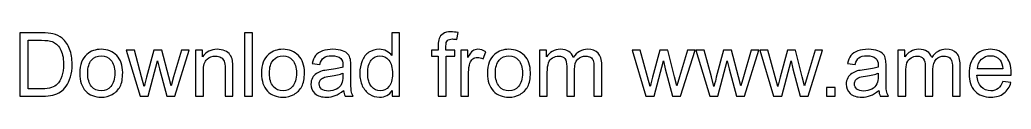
# Model space of a CAD drawing. Header units: millimetres. Extents: x -632 to 502, y -268 to 447.
# Drawn here: x 112.3 to 207.3, y -268.3 to -262 of the extents above; entities that cross this region are included whole.
import ezdxf

# ---------------------------------------------------------------- set-up
doc = ezdxf.new("R2010")
doc.units = ezdxf.units.MM
doc.header["$MEASUREMENT"] = 0
doc.layers.add('layer 1', color=7, linetype='Continuous')

msp = doc.modelspace()

# ---------------------------------------------------------------- linework, layer by layer
at = {"layer": 'layer 1', "color": 250}
for points, knots in [([(112.3001, -268.1644), (112.3001, -268.1644), (112.3001, -262.1022), (112.3001, -262.1022), (112.3001, -262.1022), (112.3001, -262.1022), (114.3886, -262.1022), (114.3886, -262.1022), (114.3886, -262.1022), (114.8599, -262.1022), (115.2197, -262.1305), (115.4681, -262.1883), (115.4681, -262.1883), (115.8152, -262.2688), (116.1116, -262.4141), (116.3571, -262.6229), (116.3571, -262.6229), (116.6774, -262.8939), (116.9159, -263.2382), (117.0739, -263.6587), (117.0739, -263.6587), (117.2334, -264.0792), (117.3124, -264.5604), (117.3124, -265.1009), (117.3124, -265.1009), (117.3124, -265.5609), (117.2588, -265.9687), (117.1516, -266.3243), (117.1516, -266.3243), (117.0443, -266.6799), (116.906, -266.9748), (116.7381, -267.2077), (116.7381, -267.2077), (116.5688, -267.4405), (116.3853, -267.6239), (116.1849, -267.7566), (116.1849, -267.7566), (115.986, -267.8906), (115.7447, -267.9922), (115.4624, -268.0614), (115.4624, -268.0614), (115.1788, -268.1305), (114.8543, -268.1644), (114.4874, -268.1644), (114.4874, -268.1644), (114.4874, -268.1644), (112.3001, -268.1644), (112.3001, -268.1644)], [0, 0, 0, 0, 0.0769231, 0.0769231, 0.0769231, 0.0769231, 0.1538462, 0.1538462, 0.1538462, 0.1538462, 0.2307692, 0.2307692, 0.2307692, 0.2307692, 0.3076923, 0.3076923, 0.3076923, 0.3076923, 0.3846154, 0.3846154, 0.3846154, 0.3846154, 0.4615385, 0.4615385, 0.4615385, 0.4615385, 0.5384615, 0.5384615, 0.5384615, 0.5384615, 0.6153846, 0.6153846, 0.6153846, 0.6153846, 0.6923077, 0.6923077, 0.6923077, 0.6923077, 0.7692308, 0.7692308, 0.7692308, 0.7692308, 0.8461538, 0.8461538, 0.8461538, 0.8461538, 1, 1, 1, 1]), ([(133.8367, -268.1644), (133.8367, -268.1644), (133.8367, -262.1022), (133.8367, -262.1022), (133.8367, -262.1022), (133.8367, -262.1022), (134.5817, -262.1022), (134.5817, -262.1022), (134.5817, -262.1022), (134.5817, -262.1022), (134.5817, -268.1644), (134.5817, -268.1644), (134.5817, -268.1644), (134.5817, -268.1644), (133.8367, -268.1644), (133.8367, -268.1644)], [0, 0, 0, 0, 0.2, 0.2, 0.2, 0.2, 0.4, 0.4, 0.4, 0.4, 0.6, 0.6, 0.6, 0.6, 1, 1, 1, 1]), ([(147.9887, -268.1644), (147.9887, -268.1644), (147.9887, -267.607), (147.9887, -267.607), (147.9887, -267.607), (147.7108, -268.0402), (147.3015, -268.2575), (146.7611, -268.2575), (146.7611, -268.2575), (146.4111, -268.2575), (146.0894, -268.1616), (145.7973, -267.9683), (145.7973, -267.9683), (145.5038, -267.7763), (145.2766, -267.5068), (145.1143, -267.1625), (145.1143, -267.1625), (144.9534, -266.8168), (144.873, -266.4203), (144.873, -265.9715), (144.873, -265.9715), (144.873, -265.5341), (144.9464, -265.1376), (145.0917, -264.7805), (145.0917, -264.7805), (145.2385, -264.4249), (145.4572, -264.1512), (145.7493, -263.9621), (145.7493, -263.9621), (146.04, -263.7716), (146.3674, -263.677), (146.7272, -263.677), (146.7272, -263.677), (146.9925, -263.677), (147.2282, -263.7335), (147.4342, -263.845), (147.4342, -263.845), (147.6402, -263.9565), (147.8081, -264.1032), (147.9379, -264.2824), (147.9379, -264.2824), (147.9379, -264.2824), (147.9379, -262.1022), (147.9379, -262.1022), (147.9379, -262.1022), (147.9379, -262.1022), (148.683, -262.1022), (148.683, -262.1022), (148.683, -262.1022), (148.683, -262.1022), (148.683, -268.1644), (148.683, -268.1644), (148.683, -268.1644), (148.683, -268.1644), (147.9887, -268.1644), (147.9887, -268.1644)], [0, 0, 0, 0, 0.0666667, 0.0666667, 0.0666667, 0.0666667, 0.1333333, 0.1333333, 0.1333333, 0.1333333, 0.2, 0.2, 0.2, 0.2, 0.2666667, 0.2666667, 0.2666667, 0.2666667, 0.3333333, 0.3333333, 0.3333333, 0.3333333, 0.4, 0.4, 0.4, 0.4, 0.4666667, 0.4666667, 0.4666667, 0.4666667, 0.5333333, 0.5333333, 0.5333333, 0.5333333, 0.6, 0.6, 0.6, 0.6, 0.6666667, 0.6666667, 0.6666667, 0.6666667, 0.7333333, 0.7333333, 0.7333333, 0.7333333, 0.8, 0.8, 0.8, 0.8, 0.8666667, 0.8666667, 0.8666667, 0.8666667, 1, 1, 1, 1]), ([(152.3914, -268.1644), (152.3914, -268.1644), (152.3914, -264.3459), (152.3914, -264.3459), (152.3914, -264.3459), (152.3914, -264.3459), (151.731, -264.3459), (151.731, -264.3459), (151.731, -264.3459), (151.731, -264.3459), (151.731, -263.7702), (151.731, -263.7702), (151.731, -263.7702), (151.731, -263.7702), (152.3914, -263.7702), (152.3914, -263.7702), (152.3914, -263.7702), (152.3914, -263.7702), (152.3914, -263.3045), (152.3914, -263.3045), (152.3914, -263.3045), (152.3914, -263.0096), (152.4168, -262.7909), (152.469, -262.6483), (152.469, -262.6483), (152.541, -262.4564), (152.6652, -262.2998), (152.8458, -262.1799), (152.8458, -262.1799), (153.025, -262.0599), (153.2776, -262.0006), (153.6021, -262.0006), (153.6021, -262.0006), (153.8124, -262.0006), (154.0438, -262.026), (154.2978, -262.0754), (154.2978, -262.0754), (154.2978, -262.0754), (154.1863, -262.7274), (154.1863, -262.7274), (154.1863, -262.7274), (154.0311, -262.7006), (153.8858, -262.6864), (153.7475, -262.6864), (153.7475, -262.6864), (153.5217, -262.6864), (153.3623, -262.7344), (153.2677, -262.8304), (153.2677, -262.8304), (153.1746, -262.9263), (153.128, -263.1055), (153.128, -263.368), (153.128, -263.368), (153.128, -263.368), (153.128, -263.7702), (153.128, -263.7702), (153.128, -263.7702), (153.128, -263.7702), (153.9831, -263.7702), (153.9831, -263.7702), (153.9831, -263.7702), (153.9831, -263.7702), (153.9831, -264.3459), (153.9831, -264.3459), (153.9831, -264.3459), (153.9831, -264.3459), (153.1365, -264.3459), (153.1365, -264.3459), (153.1365, -264.3459), (153.1365, -264.3459), (153.1365, -268.1644), (153.1365, -268.1644), (153.1365, -268.1644), (153.1365, -268.1644), (152.3914, -268.1644), (152.3914, -268.1644)], [0, 0, 0, 0, 0.05, 0.05, 0.05, 0.05, 0.1, 0.1, 0.1, 0.1, 0.15, 0.15, 0.15, 0.15, 0.2, 0.2, 0.2, 0.2, 0.25, 0.25, 0.25, 0.25, 0.3, 0.3, 0.3, 0.3, 0.35, 0.35, 0.35, 0.35, 0.4, 0.4, 0.4, 0.4, 0.45, 0.45, 0.45, 0.45, 0.5, 0.5, 0.5, 0.5, 0.55, 0.55, 0.55, 0.55, 0.6, 0.6, 0.6, 0.6, 0.65, 0.65, 0.65, 0.65, 0.7, 0.7, 0.7, 0.7, 0.75, 0.75, 0.75, 0.75, 0.8, 0.8, 0.8, 0.8, 0.85, 0.85, 0.85, 0.85, 0.9, 0.9, 0.9, 0.9, 1, 1, 1, 1]), ([(113.1045, -267.4532), (113.1045, -267.4532), (114.3971, -267.4532), (114.3971, -267.4532), (114.3971, -267.4532), (114.7964, -267.4532), (115.1097, -267.4165), (115.3369, -267.3417), (115.3369, -267.3417), (115.564, -267.2669), (115.7447, -267.1625), (115.8801, -267.027), (115.8801, -267.027), (116.0692, -266.8365), (116.2174, -266.5797), (116.3232, -266.258), (116.3232, -266.258), (116.4291, -265.9362), (116.4827, -265.5468), (116.4827, -265.0882), (116.4827, -265.0882), (116.4827, -264.4532), (116.3783, -263.9649), (116.1708, -263.6234), (116.1708, -263.6234), (115.9634, -263.2819), (115.7108, -263.0533), (115.4131, -262.9376), (115.4131, -262.9376), (115.1986, -262.8544), (114.8528, -262.8134), (114.3759, -262.8134), (114.3759, -262.8134), (114.3759, -262.8134), (113.1045, -262.8134), (113.1045, -262.8134), (113.1045, -262.8134), (113.1045, -262.8134), (113.1045, -267.4532), (113.1045, -267.4532)], [0, 0, 0, 0, 0.0909091, 0.0909091, 0.0909091, 0.0909091, 0.1818182, 0.1818182, 0.1818182, 0.1818182, 0.2727273, 0.2727273, 0.2727273, 0.2727273, 0.3636364, 0.3636364, 0.3636364, 0.3636364, 0.4545455, 0.4545455, 0.4545455, 0.4545455, 0.5454545, 0.5454545, 0.5454545, 0.5454545, 0.6363636, 0.6363636, 0.6363636, 0.6363636, 0.7272727, 0.7272727, 0.7272727, 0.7272727, 0.8181818, 0.8181818, 0.8181818, 0.8181818, 1, 1, 1, 1]), ([(118.042, -265.9673), (118.042, -265.1559), (118.2678, -264.5548), (118.7207, -264.1639), (118.7207, -264.1639), (119.0975, -263.8393), (119.559, -263.677), (120.1022, -263.677), (120.1022, -263.677), (120.7048, -263.677), (121.1987, -263.8746), (121.5825, -264.2697), (121.5825, -264.2697), (121.9649, -264.6634), (122.1568, -265.2095), (122.1568, -265.9052), (122.1568, -265.9052), (122.1568, -266.4696), (122.0722, -266.9127), (121.9028, -267.2359), (121.9028, -267.2359), (121.7335, -267.559), (121.4865, -267.8102), (121.162, -267.9894), (121.162, -267.9894), (120.8388, -268.1686), (120.4846, -268.2575), (120.1022, -268.2575), (120.1022, -268.2575), (119.487, -268.2575), (118.9903, -268.0614), (118.6107, -267.6677), (118.6107, -267.6677), (118.2311, -267.274), (118.042, -266.7067), (118.042, -265.9673)], [0, 0, 0, 0, 0.1, 0.1, 0.1, 0.1, 0.2, 0.2, 0.2, 0.2, 0.3, 0.3, 0.3, 0.3, 0.4, 0.4, 0.4, 0.4, 0.5, 0.5, 0.5, 0.5, 0.6, 0.6, 0.6, 0.6, 0.7, 0.7, 0.7, 0.7, 0.8, 0.8, 0.8, 0.8, 1, 1, 1, 1]), ([(123.8205, -268.1644), (123.8205, -268.1644), (122.4927, -263.7702), (122.4927, -263.7702), (122.4927, -263.7702), (122.4927, -263.7702), (123.2716, -263.7702), (123.2716, -263.7702), (123.2716, -263.7702), (123.2716, -263.7702), (123.9729, -266.306), (123.9729, -266.306), (123.9729, -266.306), (123.9729, -266.306), (124.2213, -267.25), (124.2213, -267.25), (124.2213, -267.25), (124.2312, -267.2034), (124.3074, -266.9015), (124.4485, -266.3441), (124.4485, -266.3441), (124.4485, -266.3441), (125.1442, -263.7702), (125.1442, -263.7702), (125.1442, -263.7702), (125.1442, -263.7702), (125.9076, -263.7702), (125.9076, -263.7702), (125.9076, -263.7702), (125.9076, -263.7702), (126.5694, -266.3215), (126.5694, -266.3215), (126.5694, -266.3215), (126.5694, -266.3215), (126.7853, -267.1583), (126.7853, -267.1583), (126.7853, -267.1583), (126.7853, -267.1583), (127.0379, -266.3102), (127.0379, -266.3102), (127.0379, -266.3102), (127.0379, -266.3102), (127.7971, -263.7702), (127.7971, -263.7702), (127.7971, -263.7702), (127.7971, -263.7702), (128.521, -263.7702), (128.521, -263.7702), (128.521, -263.7702), (128.521, -263.7702), (127.1423, -268.1644), (127.1423, -268.1644), (127.1423, -268.1644), (127.1423, -268.1644), (126.3718, -268.1644), (126.3718, -268.1644), (126.3718, -268.1644), (126.3718, -268.1644), (125.6747, -265.5355), (125.6747, -265.5355), (125.6747, -265.5355), (125.6747, -265.5355), (125.4983, -264.7834), (125.4983, -264.7834), (125.4983, -264.7834), (125.4983, -264.7834), (124.6093, -268.1644), (124.6093, -268.1644), (124.6093, -268.1644), (124.6093, -268.1644), (123.8205, -268.1644), (123.8205, -268.1644)], [0, 0, 0, 0, 0.0526316, 0.0526316, 0.0526316, 0.0526316, 0.1052632, 0.1052632, 0.1052632, 0.1052632, 0.1578947, 0.1578947, 0.1578947, 0.1578947, 0.2105263, 0.2105263, 0.2105263, 0.2105263, 0.2631579, 0.2631579, 0.2631579, 0.2631579, 0.3157895, 0.3157895, 0.3157895, 0.3157895, 0.3684211, 0.3684211, 0.3684211, 0.3684211, 0.4210526, 0.4210526, 0.4210526, 0.4210526, 0.4736842, 0.4736842, 0.4736842, 0.4736842, 0.5263158, 0.5263158, 0.5263158, 0.5263158, 0.5789474, 0.5789474, 0.5789474, 0.5789474, 0.6315789, 0.6315789, 0.6315789, 0.6315789, 0.6842105, 0.6842105, 0.6842105, 0.6842105, 0.7368421, 0.7368421, 0.7368421, 0.7368421, 0.7894737, 0.7894737, 0.7894737, 0.7894737, 0.8421053, 0.8421053, 0.8421053, 0.8421053, 0.8947368, 0.8947368, 0.8947368, 0.8947368, 1, 1, 1, 1]), ([(129.1447, -268.1644), (129.1447, -268.1644), (129.1447, -263.7702), (129.1447, -263.7702), (129.1447, -263.7702), (129.1447, -263.7702), (129.8136, -263.7702), (129.8136, -263.7702), (129.8136, -263.7702), (129.8136, -263.7702), (129.8136, -264.3939), (129.8136, -264.3939), (129.8136, -264.3939), (130.1353, -263.9155), (130.601, -263.677), (131.2092, -263.677), (131.2092, -263.677), (131.4745, -263.677), (131.7172, -263.725), (131.9387, -263.8196), (131.9387, -263.8196), (132.1603, -263.9141), (132.3268, -264.0397), (132.4368, -264.1935), (132.4368, -264.1935), (132.5469, -264.3473), (132.6245, -264.5308), (132.6683, -264.7424), (132.6683, -264.7424), (132.6951, -264.8807), (132.7092, -265.122), (132.7092, -265.4663), (132.7092, -265.4663), (132.7092, -265.4663), (132.7092, -268.1644), (132.7092, -268.1644), (132.7092, -268.1644), (132.7092, -268.1644), (131.9641, -268.1644), (131.9641, -268.1644), (131.9641, -268.1644), (131.9641, -268.1644), (131.9641, -265.4946), (131.9641, -265.4946), (131.9641, -265.4946), (131.9641, -265.1912), (131.9359, -264.964), (131.878, -264.8144), (131.878, -264.8144), (131.8202, -264.6648), (131.7172, -264.5449), (131.5704, -264.4546), (131.5704, -264.4546), (131.4237, -264.3657), (131.2501, -264.3205), (131.0525, -264.3205), (131.0525, -264.3205), (130.7364, -264.3205), (130.4641, -264.4207), (130.2341, -264.6225), (130.2341, -264.6225), (130.0041, -264.8229), (129.8898, -265.2053), (129.8898, -265.7669), (129.8898, -265.7669), (129.8898, -265.7669), (129.8898, -268.1644), (129.8898, -268.1644), (129.8898, -268.1644), (129.8898, -268.1644), (129.1447, -268.1644), (129.1447, -268.1644)], [0, 0, 0, 0, 0.0526316, 0.0526316, 0.0526316, 0.0526316, 0.1052632, 0.1052632, 0.1052632, 0.1052632, 0.1578947, 0.1578947, 0.1578947, 0.1578947, 0.2105263, 0.2105263, 0.2105263, 0.2105263, 0.2631579, 0.2631579, 0.2631579, 0.2631579, 0.3157895, 0.3157895, 0.3157895, 0.3157895, 0.3684211, 0.3684211, 0.3684211, 0.3684211, 0.4210526, 0.4210526, 0.4210526, 0.4210526, 0.4736842, 0.4736842, 0.4736842, 0.4736842, 0.5263158, 0.5263158, 0.5263158, 0.5263158, 0.5789474, 0.5789474, 0.5789474, 0.5789474, 0.6315789, 0.6315789, 0.6315789, 0.6315789, 0.6842105, 0.6842105, 0.6842105, 0.6842105, 0.7368421, 0.7368421, 0.7368421, 0.7368421, 0.7894737, 0.7894737, 0.7894737, 0.7894737, 0.8421053, 0.8421053, 0.8421053, 0.8421053, 0.8947368, 0.8947368, 0.8947368, 0.8947368, 1, 1, 1, 1]), ([(135.4552, -265.9673), (135.4552, -265.1559), (135.681, -264.5548), (136.1339, -264.1639), (136.1339, -264.1639), (136.5107, -263.8393), (136.9722, -263.677), (137.5154, -263.677), (137.5154, -263.677), (138.118, -263.677), (138.6119, -263.8746), (138.9957, -264.2697), (138.9957, -264.2697), (139.3781, -264.6634), (139.57, -265.2095), (139.57, -265.9052), (139.57, -265.9052), (139.57, -266.4696), (139.4854, -266.9127), (139.316, -267.2359), (139.316, -267.2359), (139.1467, -267.559), (138.8997, -267.8102), (138.5752, -267.9894), (138.5752, -267.9894), (138.252, -268.1686), (137.8978, -268.2575), (137.5154, -268.2575), (137.5154, -268.2575), (136.9002, -268.2575), (136.4035, -268.0614), (136.0239, -267.6677), (136.0239, -267.6677), (135.6443, -267.274), (135.4552, -266.7067), (135.4552, -265.9673)], [0, 0, 0, 0, 0.1, 0.1, 0.1, 0.1, 0.2, 0.2, 0.2, 0.2, 0.3, 0.3, 0.3, 0.3, 0.4, 0.4, 0.4, 0.4, 0.5, 0.5, 0.5, 0.5, 0.6, 0.6, 0.6, 0.6, 0.7, 0.7, 0.7, 0.7, 0.8, 0.8, 0.8, 0.8, 1, 1, 1, 1]), ([(143.3137, -267.6141), (143.0371, -267.8497), (142.7704, -268.0148), (142.515, -268.1122), (142.515, -268.1122), (142.2596, -268.2096), (141.9859, -268.2575), (141.6923, -268.2575), (141.6923, -268.2575), (141.2097, -268.2575), (140.8386, -268.1404), (140.579, -267.9048), (140.579, -267.9048), (140.3193, -267.6705), (140.1895, -267.3699), (140.1895, -267.0045), (140.1895, -267.0045), (140.1895, -266.79), (140.2389, -266.5938), (140.3363, -266.416), (140.3363, -266.416), (140.435, -266.2382), (140.5634, -266.0971), (140.7215, -265.9899), (140.7215, -265.9899), (140.8809, -265.8826), (141.0587, -265.8008), (141.2577, -265.7457), (141.2577, -265.7457), (141.4045, -265.7076), (141.626, -265.671), (141.9209, -265.6343), (141.9209, -265.6343), (142.5221, -265.5637), (142.9666, -265.4776), (143.2502, -265.3789), (143.2502, -265.3789), (143.253, -265.2773), (143.2544, -265.2123), (143.2544, -265.1855), (143.2544, -265.1855), (143.2544, -264.8836), (143.1839, -264.6705), (143.0428, -264.5463), (143.0428, -264.5463), (142.8523, -264.3784), (142.5686, -264.2951), (142.1933, -264.2951), (142.1933, -264.2951), (141.8419, -264.2951), (141.5823, -264.3572), (141.4158, -264.48), (141.4158, -264.48), (141.2478, -264.6027), (141.1251, -264.8201), (141.0446, -265.1333), (141.0446, -265.1333), (141.0446, -265.1333), (140.3165, -265.0317), (140.3165, -265.0317), (140.3165, -265.0317), (140.3828, -264.7199), (140.4915, -264.4673), (140.6439, -264.2754), (140.6439, -264.2754), (140.7963, -264.0835), (141.0164, -263.9367), (141.3043, -263.8323), (141.3043, -263.8323), (141.5907, -263.7293), (141.9252, -263.677), (142.3034, -263.677), (142.3034, -263.677), (142.6787, -263.677), (142.9849, -263.7208), (143.2206, -263.8097), (143.2206, -263.8097), (143.4548, -263.8986), (143.6284, -264.0087), (143.7385, -264.1427), (143.7385, -264.1427), (143.8485, -264.2768), (143.9261, -264.4461), (143.9713, -264.6507), (143.9713, -264.6507), (143.9953, -264.7777), (144.008, -265.0063), (144.008, -265.3351), (144.008, -265.3351), (144.008, -265.3351), (144.008, -266.3229), (144.008, -266.3229), (144.008, -266.3229), (144.008, -267.0129), (144.0235, -267.449), (144.0545, -267.6338), (144.0545, -267.6338), (144.0842, -267.8187), (144.1463, -267.9951), (144.2366, -268.1644), (144.2366, -268.1644), (144.2366, -268.1644), (143.4576, -268.1644), (143.4576, -268.1644), (143.4576, -268.1644), (143.3829, -268.0078), (143.3349, -267.8243), (143.3137, -267.6141)], [0, 0, 0, 0, 0.0357143, 0.0357143, 0.0357143, 0.0357143, 0.0714286, 0.0714286, 0.0714286, 0.0714286, 0.1071429, 0.1071429, 0.1071429, 0.1071429, 0.1428571, 0.1428571, 0.1428571, 0.1428571, 0.1785714, 0.1785714, 0.1785714, 0.1785714, 0.2142857, 0.2142857, 0.2142857, 0.2142857, 0.25, 0.25, 0.25, 0.25, 0.2857143, 0.2857143, 0.2857143, 0.2857143, 0.3214286, 0.3214286, 0.3214286, 0.3214286, 0.3571429, 0.3571429, 0.3571429, 0.3571429, 0.3928571, 0.3928571, 0.3928571, 0.3928571, 0.4285714, 0.4285714, 0.4285714, 0.4285714, 0.4642857, 0.4642857, 0.4642857, 0.4642857, 0.5, 0.5, 0.5, 0.5, 0.5357143, 0.5357143, 0.5357143, 0.5357143, 0.5714286, 0.5714286, 0.5714286, 0.5714286, 0.6071429, 0.6071429, 0.6071429, 0.6071429, 0.6428571, 0.6428571, 0.6428571, 0.6428571, 0.6785714, 0.6785714, 0.6785714, 0.6785714, 0.7142857, 0.7142857, 0.7142857, 0.7142857, 0.75, 0.75, 0.75, 0.75, 0.7857143, 0.7857143, 0.7857143, 0.7857143, 0.8214286, 0.8214286, 0.8214286, 0.8214286, 0.8571429, 0.8571429, 0.8571429, 0.8571429, 0.8928571, 0.8928571, 0.8928571, 0.8928571, 0.9285714, 0.9285714, 0.9285714, 0.9285714, 1, 1, 1, 1]), ([(154.5574, -268.1644), (154.5574, -268.1644), (154.5574, -263.7702), (154.5574, -263.7702), (154.5574, -263.7702), (154.5574, -263.7702), (155.2263, -263.7702), (155.2263, -263.7702), (155.2263, -263.7702), (155.2263, -263.7702), (155.2263, -264.4433), (155.2263, -264.4433), (155.2263, -264.4433), (155.397, -264.1314), (155.5551, -263.9254), (155.7004, -263.8266), (155.7004, -263.8266), (155.8458, -263.7264), (156.0052, -263.677), (156.1788, -263.677), (156.1788, -263.677), (156.43, -263.677), (156.6854, -263.7561), (156.945, -263.9127), (156.945, -263.9127), (156.945, -263.9127), (156.6798, -264.5999), (156.6798, -264.5999), (156.6798, -264.5999), (156.4991, -264.4983), (156.3185, -264.4475), (156.1379, -264.4475), (156.1379, -264.4475), (155.9756, -264.4475), (155.8303, -264.4969), (155.7019, -264.5943), (155.7019, -264.5943), (155.5734, -264.6916), (155.4817, -264.8271), (155.4267, -265.0007), (155.4267, -265.0007), (155.3434, -265.2646), (155.3025, -265.5538), (155.3025, -265.8685), (155.3025, -265.8685), (155.3025, -265.8685), (155.3025, -268.1644), (155.3025, -268.1644), (155.3025, -268.1644), (155.3025, -268.1644), (154.5574, -268.1644), (154.5574, -268.1644)], [0, 0, 0, 0, 0.0714286, 0.0714286, 0.0714286, 0.0714286, 0.1428571, 0.1428571, 0.1428571, 0.1428571, 0.2142857, 0.2142857, 0.2142857, 0.2142857, 0.2857143, 0.2857143, 0.2857143, 0.2857143, 0.3571429, 0.3571429, 0.3571429, 0.3571429, 0.4285714, 0.4285714, 0.4285714, 0.4285714, 0.5, 0.5, 0.5, 0.5, 0.5714286, 0.5714286, 0.5714286, 0.5714286, 0.6428571, 0.6428571, 0.6428571, 0.6428571, 0.7142857, 0.7142857, 0.7142857, 0.7142857, 0.7857143, 0.7857143, 0.7857143, 0.7857143, 0.8571429, 0.8571429, 0.8571429, 0.8571429, 1, 1, 1, 1]), ([(157.1059, -265.9673), (157.1059, -265.1559), (157.3317, -264.5548), (157.7846, -264.1639), (157.7846, -264.1639), (158.1614, -263.8393), (158.6229, -263.677), (159.1661, -263.677), (159.1661, -263.677), (159.7687, -263.677), (160.2626, -263.8746), (160.6464, -264.2697), (160.6464, -264.2697), (161.0288, -264.6634), (161.2207, -265.2095), (161.2207, -265.9052), (161.2207, -265.9052), (161.2207, -266.4696), (161.1361, -266.9127), (160.9667, -267.2359), (160.9667, -267.2359), (160.7974, -267.559), (160.5504, -267.8102), (160.2259, -267.9894), (160.2259, -267.9894), (159.9027, -268.1686), (159.5485, -268.2575), (159.1661, -268.2575), (159.1661, -268.2575), (158.5509, -268.2575), (158.0542, -268.0614), (157.6746, -267.6677), (157.6746, -267.6677), (157.295, -267.274), (157.1059, -266.7067), (157.1059, -265.9673)], [0, 0, 0, 0, 0.1, 0.1, 0.1, 0.1, 0.2, 0.2, 0.2, 0.2, 0.3, 0.3, 0.3, 0.3, 0.4, 0.4, 0.4, 0.4, 0.5, 0.5, 0.5, 0.5, 0.6, 0.6, 0.6, 0.6, 0.7, 0.7, 0.7, 0.7, 0.8, 0.8, 0.8, 0.8, 1, 1, 1, 1]), ([(162.0942, -268.1644), (162.0942, -268.1644), (162.0942, -263.7702), (162.0942, -263.7702), (162.0942, -263.7702), (162.0942, -263.7702), (162.7631, -263.7702), (162.7631, -263.7702), (162.7631, -263.7702), (162.7631, -263.7702), (162.7631, -264.3911), (162.7631, -264.3911), (162.7631, -264.3911), (162.8999, -264.1766), (163.0834, -264.003), (163.312, -263.8732), (163.312, -263.8732), (163.5406, -263.742), (163.8002, -263.677), (164.0923, -263.677), (164.0923, -263.677), (164.4169, -263.677), (164.6836, -263.7448), (164.891, -263.8788), (164.891, -263.8788), (165.0985, -264.0143), (165.2452, -264.202), (165.3299, -264.4447), (165.3299, -264.4447), (165.6798, -263.9325), (166.1328, -263.677), (166.6916, -263.677), (166.6916, -263.677), (167.1291, -263.677), (167.4663, -263.797), (167.7006, -264.0383), (167.7006, -264.0383), (167.9362, -264.2796), (168.0548, -264.6507), (168.0548, -265.1517), (168.0548, -265.1517), (168.0548, -265.1517), (168.0548, -268.1644), (168.0548, -268.1644), (168.0548, -268.1644), (168.0548, -268.1644), (167.3097, -268.1644), (167.3097, -268.1644), (167.3097, -268.1644), (167.3097, -268.1644), (167.3097, -265.3986), (167.3097, -265.3986), (167.3097, -265.3986), (167.3097, -265.1023), (167.2843, -264.8878), (167.2363, -264.7566), (167.2363, -264.7566), (167.1883, -264.6253), (167.1008, -264.5209), (166.9724, -264.4405), (166.9724, -264.4405), (166.8454, -264.36), (166.6959, -264.3205), (166.5251, -264.3205), (166.5251, -264.3205), (166.2147, -264.3205), (165.9578, -264.4235), (165.7532, -264.6281), (165.7532, -264.6281), (165.5486, -264.8342), (165.447, -265.163), (165.447, -265.6145), (165.447, -265.6145), (165.447, -265.6145), (165.447, -268.1644), (165.447, -268.1644), (165.447, -268.1644), (165.447, -268.1644), (164.7019, -268.1644), (164.7019, -268.1644), (164.7019, -268.1644), (164.7019, -268.1644), (164.7019, -265.3125), (164.7019, -265.3125), (164.7019, -265.3125), (164.7019, -264.9823), (164.6413, -264.734), (164.5199, -264.5689), (164.5199, -264.5689), (164.3986, -264.4038), (164.1996, -264.3205), (163.9244, -264.3205), (163.9244, -264.3205), (163.7156, -264.3205), (163.5223, -264.3756), (163.3445, -264.4856), (163.3445, -264.4856), (163.1667, -264.5957), (163.0382, -264.7566), (162.9578, -264.9696), (162.9578, -264.9696), (162.8788, -265.1813), (162.8393, -265.4875), (162.8393, -265.8869), (162.8393, -265.8869), (162.8393, -265.8869), (162.8393, -268.1644), (162.8393, -268.1644), (162.8393, -268.1644), (162.8393, -268.1644), (162.0942, -268.1644), (162.0942, -268.1644)], [0, 0, 0, 0, 0.0344828, 0.0344828, 0.0344828, 0.0344828, 0.0689655, 0.0689655, 0.0689655, 0.0689655, 0.1034483, 0.1034483, 0.1034483, 0.1034483, 0.137931, 0.137931, 0.137931, 0.137931, 0.1724138, 0.1724138, 0.1724138, 0.1724138, 0.2068966, 0.2068966, 0.2068966, 0.2068966, 0.2413793, 0.2413793, 0.2413793, 0.2413793, 0.2758621, 0.2758621, 0.2758621, 0.2758621, 0.3103448, 0.3103448, 0.3103448, 0.3103448, 0.3448276, 0.3448276, 0.3448276, 0.3448276, 0.3793103, 0.3793103, 0.3793103, 0.3793103, 0.4137931, 0.4137931, 0.4137931, 0.4137931, 0.4482759, 0.4482759, 0.4482759, 0.4482759, 0.4827586, 0.4827586, 0.4827586, 0.4827586, 0.5172414, 0.5172414, 0.5172414, 0.5172414, 0.5517241, 0.5517241, 0.5517241, 0.5517241, 0.5862069, 0.5862069, 0.5862069, 0.5862069, 0.6206897, 0.6206897, 0.6206897, 0.6206897, 0.6551724, 0.6551724, 0.6551724, 0.6551724, 0.6896552, 0.6896552, 0.6896552, 0.6896552, 0.7241379, 0.7241379, 0.7241379, 0.7241379, 0.7586207, 0.7586207, 0.7586207, 0.7586207, 0.7931034, 0.7931034, 0.7931034, 0.7931034, 0.8275862, 0.8275862, 0.8275862, 0.8275862, 0.862069, 0.862069, 0.862069, 0.862069, 0.8965517, 0.8965517, 0.8965517, 0.8965517, 0.9310345, 0.9310345, 0.9310345, 0.9310345, 1, 1, 1, 1]), ([(172.2895, -268.1644), (172.2895, -268.1644), (170.9617, -263.7702), (170.9617, -263.7702), (170.9617, -263.7702), (170.9617, -263.7702), (171.7406, -263.7702), (171.7406, -263.7702), (171.7406, -263.7702), (171.7406, -263.7702), (172.4419, -266.306), (172.4419, -266.306), (172.4419, -266.306), (172.4419, -266.306), (172.6903, -267.25), (172.6903, -267.25), (172.6903, -267.25), (172.7002, -267.2034), (172.7764, -266.9015), (172.9175, -266.3441), (172.9175, -266.3441), (172.9175, -266.3441), (173.6132, -263.7702), (173.6132, -263.7702), (173.6132, -263.7702), (173.6132, -263.7702), (174.3766, -263.7702), (174.3766, -263.7702), (174.3766, -263.7702), (174.3766, -263.7702), (175.0384, -266.3215), (175.0384, -266.3215), (175.0384, -266.3215), (175.0384, -266.3215), (175.2543, -267.1583), (175.2543, -267.1583), (175.2543, -267.1583), (175.2543, -267.1583), (175.5069, -266.3102), (175.5069, -266.3102), (175.5069, -266.3102), (175.5069, -266.3102), (176.2661, -263.7702), (176.2661, -263.7702), (176.2661, -263.7702), (176.2661, -263.7702), (176.99, -263.7702), (176.99, -263.7702), (176.99, -263.7702), (176.99, -263.7702), (175.6113, -268.1644), (175.6113, -268.1644), (175.6113, -268.1644), (175.6113, -268.1644), (174.8408, -268.1644), (174.8408, -268.1644), (174.8408, -268.1644), (174.8408, -268.1644), (174.1437, -265.5355), (174.1437, -265.5355), (174.1437, -265.5355), (174.1437, -265.5355), (173.9673, -264.7834), (173.9673, -264.7834), (173.9673, -264.7834), (173.9673, -264.7834), (173.0783, -268.1644), (173.0783, -268.1644), (173.0783, -268.1644), (173.0783, -268.1644), (172.2895, -268.1644), (172.2895, -268.1644)], [0, 0, 0, 0, 0.0526316, 0.0526316, 0.0526316, 0.0526316, 0.1052632, 0.1052632, 0.1052632, 0.1052632, 0.1578947, 0.1578947, 0.1578947, 0.1578947, 0.2105263, 0.2105263, 0.2105263, 0.2105263, 0.2631579, 0.2631579, 0.2631579, 0.2631579, 0.3157895, 0.3157895, 0.3157895, 0.3157895, 0.3684211, 0.3684211, 0.3684211, 0.3684211, 0.4210526, 0.4210526, 0.4210526, 0.4210526, 0.4736842, 0.4736842, 0.4736842, 0.4736842, 0.5263158, 0.5263158, 0.5263158, 0.5263158, 0.5789474, 0.5789474, 0.5789474, 0.5789474, 0.6315789, 0.6315789, 0.6315789, 0.6315789, 0.6842105, 0.6842105, 0.6842105, 0.6842105, 0.7368421, 0.7368421, 0.7368421, 0.7368421, 0.7894737, 0.7894737, 0.7894737, 0.7894737, 0.8421053, 0.8421053, 0.8421053, 0.8421053, 0.8947368, 0.8947368, 0.8947368, 0.8947368, 1, 1, 1, 1]), ([(178.4039, -268.1644), (178.4039, -268.1644), (177.0761, -263.7702), (177.0761, -263.7702), (177.0761, -263.7702), (177.0761, -263.7702), (177.855, -263.7702), (177.855, -263.7702), (177.855, -263.7702), (177.855, -263.7702), (178.5563, -266.306), (178.5563, -266.306), (178.5563, -266.306), (178.5563, -266.306), (178.8047, -267.25), (178.8047, -267.25), (178.8047, -267.25), (178.8146, -267.2034), (178.8908, -266.9015), (179.0319, -266.3441), (179.0319, -266.3441), (179.0319, -266.3441), (179.7276, -263.7702), (179.7276, -263.7702), (179.7276, -263.7702), (179.7276, -263.7702), (180.491, -263.7702), (180.491, -263.7702), (180.491, -263.7702), (180.491, -263.7702), (181.1528, -266.3215), (181.1528, -266.3215), (181.1528, -266.3215), (181.1528, -266.3215), (181.3687, -267.1583), (181.3687, -267.1583), (181.3687, -267.1583), (181.3687, -267.1583), (181.6213, -266.3102), (181.6213, -266.3102), (181.6213, -266.3102), (181.6213, -266.3102), (182.3805, -263.7702), (182.3805, -263.7702), (182.3805, -263.7702), (182.3805, -263.7702), (183.1044, -263.7702), (183.1044, -263.7702), (183.1044, -263.7702), (183.1044, -263.7702), (181.7257, -268.1644), (181.7257, -268.1644), (181.7257, -268.1644), (181.7257, -268.1644), (180.9552, -268.1644), (180.9552, -268.1644), (180.9552, -268.1644), (180.9552, -268.1644), (180.2581, -265.5355), (180.2581, -265.5355), (180.2581, -265.5355), (180.2581, -265.5355), (180.0817, -264.7834), (180.0817, -264.7834), (180.0817, -264.7834), (180.0817, -264.7834), (179.1927, -268.1644), (179.1927, -268.1644), (179.1927, -268.1644), (179.1927, -268.1644), (178.4039, -268.1644), (178.4039, -268.1644)], [0, 0, 0, 0, 0.0526316, 0.0526316, 0.0526316, 0.0526316, 0.1052632, 0.1052632, 0.1052632, 0.1052632, 0.1578947, 0.1578947, 0.1578947, 0.1578947, 0.2105263, 0.2105263, 0.2105263, 0.2105263, 0.2631579, 0.2631579, 0.2631579, 0.2631579, 0.3157895, 0.3157895, 0.3157895, 0.3157895, 0.3684211, 0.3684211, 0.3684211, 0.3684211, 0.4210526, 0.4210526, 0.4210526, 0.4210526, 0.4736842, 0.4736842, 0.4736842, 0.4736842, 0.5263158, 0.5263158, 0.5263158, 0.5263158, 0.5789474, 0.5789474, 0.5789474, 0.5789474, 0.6315789, 0.6315789, 0.6315789, 0.6315789, 0.6842105, 0.6842105, 0.6842105, 0.6842105, 0.7368421, 0.7368421, 0.7368421, 0.7368421, 0.7894737, 0.7894737, 0.7894737, 0.7894737, 0.8421053, 0.8421053, 0.8421053, 0.8421053, 0.8947368, 0.8947368, 0.8947368, 0.8947368, 1, 1, 1, 1]), ([(184.5183, -268.1644), (184.5183, -268.1644), (183.1905, -263.7702), (183.1905, -263.7702), (183.1905, -263.7702), (183.1905, -263.7702), (183.9694, -263.7702), (183.9694, -263.7702), (183.9694, -263.7702), (183.9694, -263.7702), (184.6707, -266.306), (184.6707, -266.306), (184.6707, -266.306), (184.6707, -266.306), (184.9191, -267.25), (184.9191, -267.25), (184.9191, -267.25), (184.929, -267.2034), (185.0052, -266.9015), (185.1463, -266.3441), (185.1463, -266.3441), (185.1463, -266.3441), (185.842, -263.7702), (185.842, -263.7702), (185.842, -263.7702), (185.842, -263.7702), (186.6054, -263.7702), (186.6054, -263.7702), (186.6054, -263.7702), (186.6054, -263.7702), (187.2672, -266.3215), (187.2672, -266.3215), (187.2672, -266.3215), (187.2672, -266.3215), (187.4831, -267.1583), (187.4831, -267.1583), (187.4831, -267.1583), (187.4831, -267.1583), (187.7357, -266.3102), (187.7357, -266.3102), (187.7357, -266.3102), (187.7357, -266.3102), (188.4949, -263.7702), (188.4949, -263.7702), (188.4949, -263.7702), (188.4949, -263.7702), (189.2188, -263.7702), (189.2188, -263.7702), (189.2188, -263.7702), (189.2188, -263.7702), (187.8401, -268.1644), (187.8401, -268.1644), (187.8401, -268.1644), (187.8401, -268.1644), (187.0696, -268.1644), (187.0696, -268.1644), (187.0696, -268.1644), (187.0696, -268.1644), (186.3725, -265.5355), (186.3725, -265.5355), (186.3725, -265.5355), (186.3725, -265.5355), (186.1961, -264.7834), (186.1961, -264.7834), (186.1961, -264.7834), (186.1961, -264.7834), (185.3071, -268.1644), (185.3071, -268.1644), (185.3071, -268.1644), (185.3071, -268.1644), (184.5183, -268.1644), (184.5183, -268.1644)], [0, 0, 0, 0, 0.0526316, 0.0526316, 0.0526316, 0.0526316, 0.1052632, 0.1052632, 0.1052632, 0.1052632, 0.1578947, 0.1578947, 0.1578947, 0.1578947, 0.2105263, 0.2105263, 0.2105263, 0.2105263, 0.2631579, 0.2631579, 0.2631579, 0.2631579, 0.3157895, 0.3157895, 0.3157895, 0.3157895, 0.3684211, 0.3684211, 0.3684211, 0.3684211, 0.4210526, 0.4210526, 0.4210526, 0.4210526, 0.4736842, 0.4736842, 0.4736842, 0.4736842, 0.5263158, 0.5263158, 0.5263158, 0.5263158, 0.5789474, 0.5789474, 0.5789474, 0.5789474, 0.6315789, 0.6315789, 0.6315789, 0.6315789, 0.6842105, 0.6842105, 0.6842105, 0.6842105, 0.7368421, 0.7368421, 0.7368421, 0.7368421, 0.7894737, 0.7894737, 0.7894737, 0.7894737, 0.8421053, 0.8421053, 0.8421053, 0.8421053, 0.8947368, 0.8947368, 0.8947368, 0.8947368, 1, 1, 1, 1]), ([(194.5979, -267.6141), (194.3213, -267.8497), (194.0546, -268.0148), (193.7992, -268.1122), (193.7992, -268.1122), (193.5438, -268.2096), (193.2701, -268.2575), (192.9765, -268.2575), (192.9765, -268.2575), (192.4939, -268.2575), (192.1228, -268.1404), (191.8632, -267.9048), (191.8632, -267.9048), (191.6035, -267.6705), (191.4737, -267.3699), (191.4737, -267.0045), (191.4737, -267.0045), (191.4737, -266.79), (191.5231, -266.5938), (191.6205, -266.416), (191.6205, -266.416), (191.7192, -266.2382), (191.8476, -266.0971), (192.0057, -265.9899), (192.0057, -265.9899), (192.1651, -265.8826), (192.3429, -265.8008), (192.5419, -265.7457), (192.5419, -265.7457), (192.6887, -265.7076), (192.9102, -265.671), (193.2051, -265.6343), (193.2051, -265.6343), (193.8063, -265.5637), (194.2508, -265.4776), (194.5344, -265.3789), (194.5344, -265.3789), (194.5372, -265.2773), (194.5386, -265.2123), (194.5386, -265.1855), (194.5386, -265.1855), (194.5386, -264.8836), (194.4681, -264.6705), (194.327, -264.5463), (194.327, -264.5463), (194.1365, -264.3784), (193.8528, -264.2951), (193.4775, -264.2951), (193.4775, -264.2951), (193.1261, -264.2951), (192.8665, -264.3572), (192.7, -264.48), (192.7, -264.48), (192.532, -264.6027), (192.4093, -264.8201), (192.3288, -265.1333), (192.3288, -265.1333), (192.3288, -265.1333), (191.6007, -265.0317), (191.6007, -265.0317), (191.6007, -265.0317), (191.667, -264.7199), (191.7757, -264.4673), (191.9281, -264.2754), (191.9281, -264.2754), (192.0805, -264.0835), (192.3006, -263.9367), (192.5885, -263.8323), (192.5885, -263.8323), (192.8749, -263.7293), (193.2094, -263.677), (193.5876, -263.677), (193.5876, -263.677), (193.9629, -263.677), (194.2691, -263.7208), (194.5048, -263.8097), (194.5048, -263.8097), (194.739, -263.8986), (194.9126, -264.0087), (195.0227, -264.1427), (195.0227, -264.1427), (195.1327, -264.2768), (195.2103, -264.4461), (195.2555, -264.6507), (195.2555, -264.6507), (195.2795, -264.7777), (195.2922, -265.0063), (195.2922, -265.3351), (195.2922, -265.3351), (195.2922, -265.3351), (195.2922, -266.3229), (195.2922, -266.3229), (195.2922, -266.3229), (195.2922, -267.0129), (195.3077, -267.449), (195.3387, -267.6338), (195.3387, -267.6338), (195.3684, -267.8187), (195.4305, -267.9951), (195.5208, -268.1644), (195.5208, -268.1644), (195.5208, -268.1644), (194.7418, -268.1644), (194.7418, -268.1644), (194.7418, -268.1644), (194.6671, -268.0078), (194.6191, -267.8243), (194.5979, -267.6141)], [0, 0, 0, 0, 0.0357143, 0.0357143, 0.0357143, 0.0357143, 0.0714286, 0.0714286, 0.0714286, 0.0714286, 0.1071429, 0.1071429, 0.1071429, 0.1071429, 0.1428571, 0.1428571, 0.1428571, 0.1428571, 0.1785714, 0.1785714, 0.1785714, 0.1785714, 0.2142857, 0.2142857, 0.2142857, 0.2142857, 0.25, 0.25, 0.25, 0.25, 0.2857143, 0.2857143, 0.2857143, 0.2857143, 0.3214286, 0.3214286, 0.3214286, 0.3214286, 0.3571429, 0.3571429, 0.3571429, 0.3571429, 0.3928571, 0.3928571, 0.3928571, 0.3928571, 0.4285714, 0.4285714, 0.4285714, 0.4285714, 0.4642857, 0.4642857, 0.4642857, 0.4642857, 0.5, 0.5, 0.5, 0.5, 0.5357143, 0.5357143, 0.5357143, 0.5357143, 0.5714286, 0.5714286, 0.5714286, 0.5714286, 0.6071429, 0.6071429, 0.6071429, 0.6071429, 0.6428571, 0.6428571, 0.6428571, 0.6428571, 0.6785714, 0.6785714, 0.6785714, 0.6785714, 0.7142857, 0.7142857, 0.7142857, 0.7142857, 0.75, 0.75, 0.75, 0.75, 0.7857143, 0.7857143, 0.7857143, 0.7857143, 0.8214286, 0.8214286, 0.8214286, 0.8214286, 0.8571429, 0.8571429, 0.8571429, 0.8571429, 0.8928571, 0.8928571, 0.8928571, 0.8928571, 0.9285714, 0.9285714, 0.9285714, 0.9285714, 1, 1, 1, 1]), ([(196.4366, -268.1644), (196.4366, -268.1644), (196.4366, -263.7702), (196.4366, -263.7702), (196.4366, -263.7702), (196.4366, -263.7702), (197.1055, -263.7702), (197.1055, -263.7702), (197.1055, -263.7702), (197.1055, -263.7702), (197.1055, -264.3911), (197.1055, -264.3911), (197.1055, -264.3911), (197.2423, -264.1766), (197.4258, -264.003), (197.6544, -263.8732), (197.6544, -263.8732), (197.883, -263.742), (198.1426, -263.677), (198.4347, -263.677), (198.4347, -263.677), (198.7593, -263.677), (199.026, -263.7448), (199.2334, -263.8788), (199.2334, -263.8788), (199.4409, -264.0143), (199.5876, -264.202), (199.6723, -264.4447), (199.6723, -264.4447), (200.0222, -263.9325), (200.4752, -263.677), (201.034, -263.677), (201.034, -263.677), (201.4715, -263.677), (201.8087, -263.797), (202.043, -264.0383), (202.043, -264.0383), (202.2786, -264.2796), (202.3972, -264.6507), (202.3972, -265.1517), (202.3972, -265.1517), (202.3972, -265.1517), (202.3972, -268.1644), (202.3972, -268.1644), (202.3972, -268.1644), (202.3972, -268.1644), (201.6521, -268.1644), (201.6521, -268.1644), (201.6521, -268.1644), (201.6521, -268.1644), (201.6521, -265.3986), (201.6521, -265.3986), (201.6521, -265.3986), (201.6521, -265.1023), (201.6267, -264.8878), (201.5787, -264.7566), (201.5787, -264.7566), (201.5307, -264.6253), (201.4432, -264.5209), (201.3148, -264.4405), (201.3148, -264.4405), (201.1878, -264.36), (201.0383, -264.3205), (200.8675, -264.3205), (200.8675, -264.3205), (200.5571, -264.3205), (200.3002, -264.4235), (200.0956, -264.6281), (200.0956, -264.6281), (199.891, -264.8342), (199.7894, -265.163), (199.7894, -265.6145), (199.7894, -265.6145), (199.7894, -265.6145), (199.7894, -268.1644), (199.7894, -268.1644), (199.7894, -268.1644), (199.7894, -268.1644), (199.0443, -268.1644), (199.0443, -268.1644), (199.0443, -268.1644), (199.0443, -268.1644), (199.0443, -265.3125), (199.0443, -265.3125), (199.0443, -265.3125), (199.0443, -264.9823), (198.9837, -264.734), (198.8623, -264.5689), (198.8623, -264.5689), (198.741, -264.4038), (198.542, -264.3205), (198.2668, -264.3205), (198.2668, -264.3205), (198.058, -264.3205), (197.8647, -264.3756), (197.6869, -264.4856), (197.6869, -264.4856), (197.5091, -264.5957), (197.3806, -264.7566), (197.3002, -264.9696), (197.3002, -264.9696), (197.2212, -265.1813), (197.1817, -265.4875), (197.1817, -265.8869), (197.1817, -265.8869), (197.1817, -265.8869), (197.1817, -268.1644), (197.1817, -268.1644), (197.1817, -268.1644), (197.1817, -268.1644), (196.4366, -268.1644), (196.4366, -268.1644)], [0, 0, 0, 0, 0.0344828, 0.0344828, 0.0344828, 0.0344828, 0.0689655, 0.0689655, 0.0689655, 0.0689655, 0.1034483, 0.1034483, 0.1034483, 0.1034483, 0.137931, 0.137931, 0.137931, 0.137931, 0.1724138, 0.1724138, 0.1724138, 0.1724138, 0.2068966, 0.2068966, 0.2068966, 0.2068966, 0.2413793, 0.2413793, 0.2413793, 0.2413793, 0.2758621, 0.2758621, 0.2758621, 0.2758621, 0.3103448, 0.3103448, 0.3103448, 0.3103448, 0.3448276, 0.3448276, 0.3448276, 0.3448276, 0.3793103, 0.3793103, 0.3793103, 0.3793103, 0.4137931, 0.4137931, 0.4137931, 0.4137931, 0.4482759, 0.4482759, 0.4482759, 0.4482759, 0.4827586, 0.4827586, 0.4827586, 0.4827586, 0.5172414, 0.5172414, 0.5172414, 0.5172414, 0.5517241, 0.5517241, 0.5517241, 0.5517241, 0.5862069, 0.5862069, 0.5862069, 0.5862069, 0.6206897, 0.6206897, 0.6206897, 0.6206897, 0.6551724, 0.6551724, 0.6551724, 0.6551724, 0.6896552, 0.6896552, 0.6896552, 0.6896552, 0.7241379, 0.7241379, 0.7241379, 0.7241379, 0.7586207, 0.7586207, 0.7586207, 0.7586207, 0.7931034, 0.7931034, 0.7931034, 0.7931034, 0.8275862, 0.8275862, 0.8275862, 0.8275862, 0.862069, 0.862069, 0.862069, 0.862069, 0.8965517, 0.8965517, 0.8965517, 0.8965517, 0.9310345, 0.9310345, 0.9310345, 0.9310345, 1, 1, 1, 1]), ([(206.4866, -266.742), (206.4866, -266.742), (207.2571, -266.8436), (207.2571, -266.8436), (207.2571, -266.8436), (207.1371, -267.2909), (206.9128, -267.6395), (206.5854, -267.8864), (206.5854, -267.8864), (206.258, -268.1334), (205.8403, -268.2575), (205.3309, -268.2575), (205.3309, -268.2575), (204.6903, -268.2575), (204.1823, -268.06), (203.8069, -267.6649), (203.8069, -267.6649), (203.4315, -267.2712), (203.2439, -266.7166), (203.2439, -266.004), (203.2439, -266.004), (203.2439, -265.2674), (203.433, -264.6945), (203.8125, -264.2881), (203.8125, -264.2881), (204.1921, -263.8802), (204.6846, -263.677), (205.29, -263.677), (205.29, -263.677), (205.8756, -263.677), (206.354, -263.876), (206.7251, -264.2754), (206.7251, -264.2754), (207.0962, -264.6747), (207.2825, -265.2363), (207.2825, -265.9602), (207.2825, -265.9602), (207.2825, -266.004), (207.2811, -266.0703), (207.2783, -266.1578), (207.2783, -266.1578), (207.2783, -266.1578), (204.0059, -266.1578), (204.0059, -266.1578), (204.0059, -266.1578), (204.0341, -266.639), (204.1696, -267.0087), (204.4151, -267.2641), (204.4151, -267.2641), (204.6592, -267.5195), (204.9654, -267.6479), (205.3309, -267.6479), (205.3309, -267.6479), (205.6033, -267.6479), (205.8361, -267.576), (206.028, -267.432), (206.028, -267.432), (206.2213, -267.2881), (206.3737, -267.0581), (206.4866, -266.742)], [0, 0, 0, 0, 0.0625, 0.0625, 0.0625, 0.0625, 0.125, 0.125, 0.125, 0.125, 0.1875, 0.1875, 0.1875, 0.1875, 0.25, 0.25, 0.25, 0.25, 0.3125, 0.3125, 0.3125, 0.3125, 0.375, 0.375, 0.375, 0.375, 0.4375, 0.4375, 0.4375, 0.4375, 0.5, 0.5, 0.5, 0.5, 0.5625, 0.5625, 0.5625, 0.5625, 0.625, 0.625, 0.625, 0.625, 0.6875, 0.6875, 0.6875, 0.6875, 0.75, 0.75, 0.75, 0.75, 0.8125, 0.8125, 0.8125, 0.8125, 0.875, 0.875, 0.875, 0.875, 1, 1, 1, 1]), ([(118.804, -265.9687), (118.804, -266.5303), (118.9268, -266.9508), (119.1723, -267.2288), (119.1723, -267.2288), (119.4193, -267.5082), (119.7283, -267.6479), (120.1022, -267.6479), (120.1022, -267.6479), (120.4719, -267.6479), (120.7796, -267.5082), (121.0265, -267.2274), (121.0265, -267.2274), (121.272, -266.9466), (121.3948, -266.519), (121.3948, -265.9447), (121.3948, -265.9447), (121.3948, -265.4028), (121.2706, -264.9922), (121.0237, -264.7142), (121.0237, -264.7142), (120.7767, -264.4348), (120.4691, -264.2951), (120.1022, -264.2951), (120.1022, -264.2951), (119.7283, -264.2951), (119.4193, -264.4334), (119.1723, -264.7114), (119.1723, -264.7114), (118.9268, -264.9894), (118.804, -265.4085), (118.804, -265.9687)], [0, 0, 0, 0, 0.1111111, 0.1111111, 0.1111111, 0.1111111, 0.2222222, 0.2222222, 0.2222222, 0.2222222, 0.3333333, 0.3333333, 0.3333333, 0.3333333, 0.4444444, 0.4444444, 0.4444444, 0.4444444, 0.5555556, 0.5555556, 0.5555556, 0.5555556, 0.6666667, 0.6666667, 0.6666667, 0.6666667, 0.7777778, 0.7777778, 0.7777778, 0.7777778, 1, 1, 1, 1]), ([(136.2172, -265.9687), (136.2172, -266.5303), (136.34, -266.9508), (136.5855, -267.2288), (136.5855, -267.2288), (136.8325, -267.5082), (137.1415, -267.6479), (137.5154, -267.6479), (137.5154, -267.6479), (137.8851, -267.6479), (138.1928, -267.5082), (138.4397, -267.2274), (138.4397, -267.2274), (138.6852, -266.9466), (138.808, -266.519), (138.808, -265.9447), (138.808, -265.9447), (138.808, -265.4028), (138.6838, -264.9922), (138.4369, -264.7142), (138.4369, -264.7142), (138.1899, -264.4348), (137.8823, -264.2951), (137.5154, -264.2951), (137.5154, -264.2951), (137.1415, -264.2951), (136.8325, -264.4334), (136.5855, -264.7114), (136.5855, -264.7114), (136.34, -264.9894), (136.2172, -265.4085), (136.2172, -265.9687)], [0, 0, 0, 0, 0.1111111, 0.1111111, 0.1111111, 0.1111111, 0.2222222, 0.2222222, 0.2222222, 0.2222222, 0.3333333, 0.3333333, 0.3333333, 0.3333333, 0.4444444, 0.4444444, 0.4444444, 0.4444444, 0.5555556, 0.5555556, 0.5555556, 0.5555556, 0.6666667, 0.6666667, 0.6666667, 0.6666667, 0.7777778, 0.7777778, 0.7777778, 0.7777778, 1, 1, 1, 1]), ([(145.635, -265.9729), (145.635, -266.5346), (145.7535, -266.9537), (145.992, -267.2317), (145.992, -267.2317), (146.2291, -267.5096), (146.5099, -267.6479), (146.833, -267.6479), (146.833, -267.6479), (147.159, -267.6479), (147.4356, -267.5153), (147.6642, -267.25), (147.6642, -267.25), (147.8914, -266.9847), (148.0057, -266.5797), (148.0057, -266.035), (148.0057, -266.035), (148.0057, -265.4367), (147.89, -264.9964), (147.6571, -264.7156), (147.6571, -264.7156), (147.4257, -264.4348), (147.1393, -264.2951), (146.7992, -264.2951), (146.7992, -264.2951), (146.4676, -264.2951), (146.191, -264.4292), (145.968, -264.6987), (145.968, -264.6987), (145.7465, -264.9682), (145.635, -265.393), (145.635, -265.9729)], [0, 0, 0, 0, 0.1111111, 0.1111111, 0.1111111, 0.1111111, 0.2222222, 0.2222222, 0.2222222, 0.2222222, 0.3333333, 0.3333333, 0.3333333, 0.3333333, 0.4444444, 0.4444444, 0.4444444, 0.4444444, 0.5555556, 0.5555556, 0.5555556, 0.5555556, 0.6666667, 0.6666667, 0.6666667, 0.6666667, 0.7777778, 0.7777778, 0.7777778, 0.7777778, 1, 1, 1, 1]), ([(157.8679, -265.9687), (157.8679, -266.5303), (157.9907, -266.9508), (158.2362, -267.2288), (158.2362, -267.2288), (158.4832, -267.5082), (158.7922, -267.6479), (159.1661, -267.6479), (159.1661, -267.6479), (159.5358, -267.6479), (159.8435, -267.5082), (160.0904, -267.2274), (160.0904, -267.2274), (160.3359, -266.9466), (160.4587, -266.519), (160.4587, -265.9447), (160.4587, -265.9447), (160.4587, -265.4028), (160.3345, -264.9922), (160.0876, -264.7142), (160.0876, -264.7142), (159.8406, -264.4348), (159.533, -264.2951), (159.1661, -264.2951), (159.1661, -264.2951), (158.7922, -264.2951), (158.4832, -264.4334), (158.2362, -264.7114), (158.2362, -264.7114), (157.9907, -264.9894), (157.8679, -265.4085), (157.8679, -265.9687)], [0, 0, 0, 0, 0.1111111, 0.1111111, 0.1111111, 0.1111111, 0.2222222, 0.2222222, 0.2222222, 0.2222222, 0.3333333, 0.3333333, 0.3333333, 0.3333333, 0.4444444, 0.4444444, 0.4444444, 0.4444444, 0.5555556, 0.5555556, 0.5555556, 0.5555556, 0.6666667, 0.6666667, 0.6666667, 0.6666667, 0.7777778, 0.7777778, 0.7777778, 0.7777778, 1, 1, 1, 1]), ([(204.0482, -265.5482), (204.0482, -265.5482), (206.4951, -265.5482), (206.4951, -265.5482), (206.4951, -265.5482), (206.4626, -265.1785), (206.3681, -264.9019), (206.2143, -264.717), (206.2143, -264.717), (205.9786, -264.4306), (205.671, -264.2867), (205.2942, -264.2867), (205.2942, -264.2867), (204.9527, -264.2867), (204.6663, -264.401), (204.4334, -264.6296), (204.4334, -264.6296), (204.202, -264.8582), (204.0736, -265.1644), (204.0482, -265.5482)], [0, 0, 0, 0, 0.1666667, 0.1666667, 0.1666667, 0.1666667, 0.3333333, 0.3333333, 0.3333333, 0.3333333, 0.5, 0.5, 0.5, 0.5, 0.6666667, 0.6666667, 0.6666667, 0.6666667, 1, 1, 1, 1]), ([(143.2544, -265.9631), (142.9835, -266.0731), (142.5771, -266.1663), (142.0352, -266.2425), (142.0352, -266.2425), (141.7276, -266.2862), (141.5103, -266.3356), (141.3833, -266.3906), (141.3833, -266.3906), (141.2563, -266.4457), (141.1589, -266.5261), (141.0898, -266.6305), (141.0898, -266.6305), (141.0206, -266.7363), (140.9854, -266.8535), (140.9854, -266.9833), (140.9854, -266.9833), (140.9854, -267.1794), (141.0602, -267.3445), (141.2111, -267.4758), (141.2111, -267.4758), (141.3621, -267.607), (141.5823, -267.6733), (141.8716, -267.6733), (141.8716, -267.6733), (142.158, -267.6733), (142.4134, -267.6112), (142.6378, -267.4857), (142.6378, -267.4857), (142.8607, -267.3615), (143.0258, -267.1907), (143.1303, -266.9748), (143.1303, -266.9748), (143.2107, -266.8069), (143.2502, -266.56), (143.2502, -266.234), (143.2502, -266.234), (143.2502, -266.234), (143.2544, -265.9631), (143.2544, -265.9631)], [0, 0, 0, 0, 0.0909091, 0.0909091, 0.0909091, 0.0909091, 0.1818182, 0.1818182, 0.1818182, 0.1818182, 0.2727273, 0.2727273, 0.2727273, 0.2727273, 0.3636364, 0.3636364, 0.3636364, 0.3636364, 0.4545455, 0.4545455, 0.4545455, 0.4545455, 0.5454545, 0.5454545, 0.5454545, 0.5454545, 0.6363636, 0.6363636, 0.6363636, 0.6363636, 0.7272727, 0.7272727, 0.7272727, 0.7272727, 0.8181818, 0.8181818, 0.8181818, 0.8181818, 1, 1, 1, 1]), ([(194.5386, -265.9631), (194.2677, -266.0731), (193.8613, -266.1663), (193.3194, -266.2425), (193.3194, -266.2425), (193.0118, -266.2862), (192.7945, -266.3356), (192.6675, -266.3906), (192.6675, -266.3906), (192.5405, -266.4457), (192.4431, -266.5261), (192.374, -266.6305), (192.374, -266.6305), (192.3048, -266.7363), (192.2696, -266.8535), (192.2696, -266.9833), (192.2696, -266.9833), (192.2696, -267.1794), (192.3444, -267.3445), (192.4953, -267.4758), (192.4953, -267.4758), (192.6463, -267.607), (192.8665, -267.6733), (193.1558, -267.6733), (193.1558, -267.6733), (193.4422, -267.6733), (193.6976, -267.6112), (193.922, -267.4857), (193.922, -267.4857), (194.1449, -267.3615), (194.31, -267.1907), (194.4145, -266.9748), (194.4145, -266.9748), (194.4949, -266.8069), (194.5344, -266.56), (194.5344, -266.234), (194.5344, -266.234), (194.5344, -266.234), (194.5386, -265.9631), (194.5386, -265.9631)], [0, 0, 0, 0, 0.0909091, 0.0909091, 0.0909091, 0.0909091, 0.1818182, 0.1818182, 0.1818182, 0.1818182, 0.2727273, 0.2727273, 0.2727273, 0.2727273, 0.3636364, 0.3636364, 0.3636364, 0.3636364, 0.4545455, 0.4545455, 0.4545455, 0.4545455, 0.5454545, 0.5454545, 0.5454545, 0.5454545, 0.6363636, 0.6363636, 0.6363636, 0.6363636, 0.7272727, 0.7272727, 0.7272727, 0.7272727, 0.8181818, 0.8181818, 0.8181818, 0.8181818, 1, 1, 1, 1]), ([(189.5871, -268.1644), (189.5871, -268.1644), (189.5871, -267.3177), (189.5871, -267.3177), (189.5871, -267.3177), (189.5871, -267.3177), (190.4337, -267.3177), (190.4337, -267.3177), (190.4337, -267.3177), (190.4337, -267.3177), (190.4337, -268.1644), (190.4337, -268.1644), (190.4337, -268.1644), (190.4337, -268.1644), (189.5871, -268.1644), (189.5871, -268.1644)], [0, 0, 0, 0, 0.2, 0.2, 0.2, 0.2, 0.4, 0.4, 0.4, 0.4, 0.6, 0.6, 0.6, 0.6, 1, 1, 1, 1])]:
    msp.add_open_spline(points, degree=3, knots=knots, dxfattribs=at)

doc.saveas('drawing.dxf')
